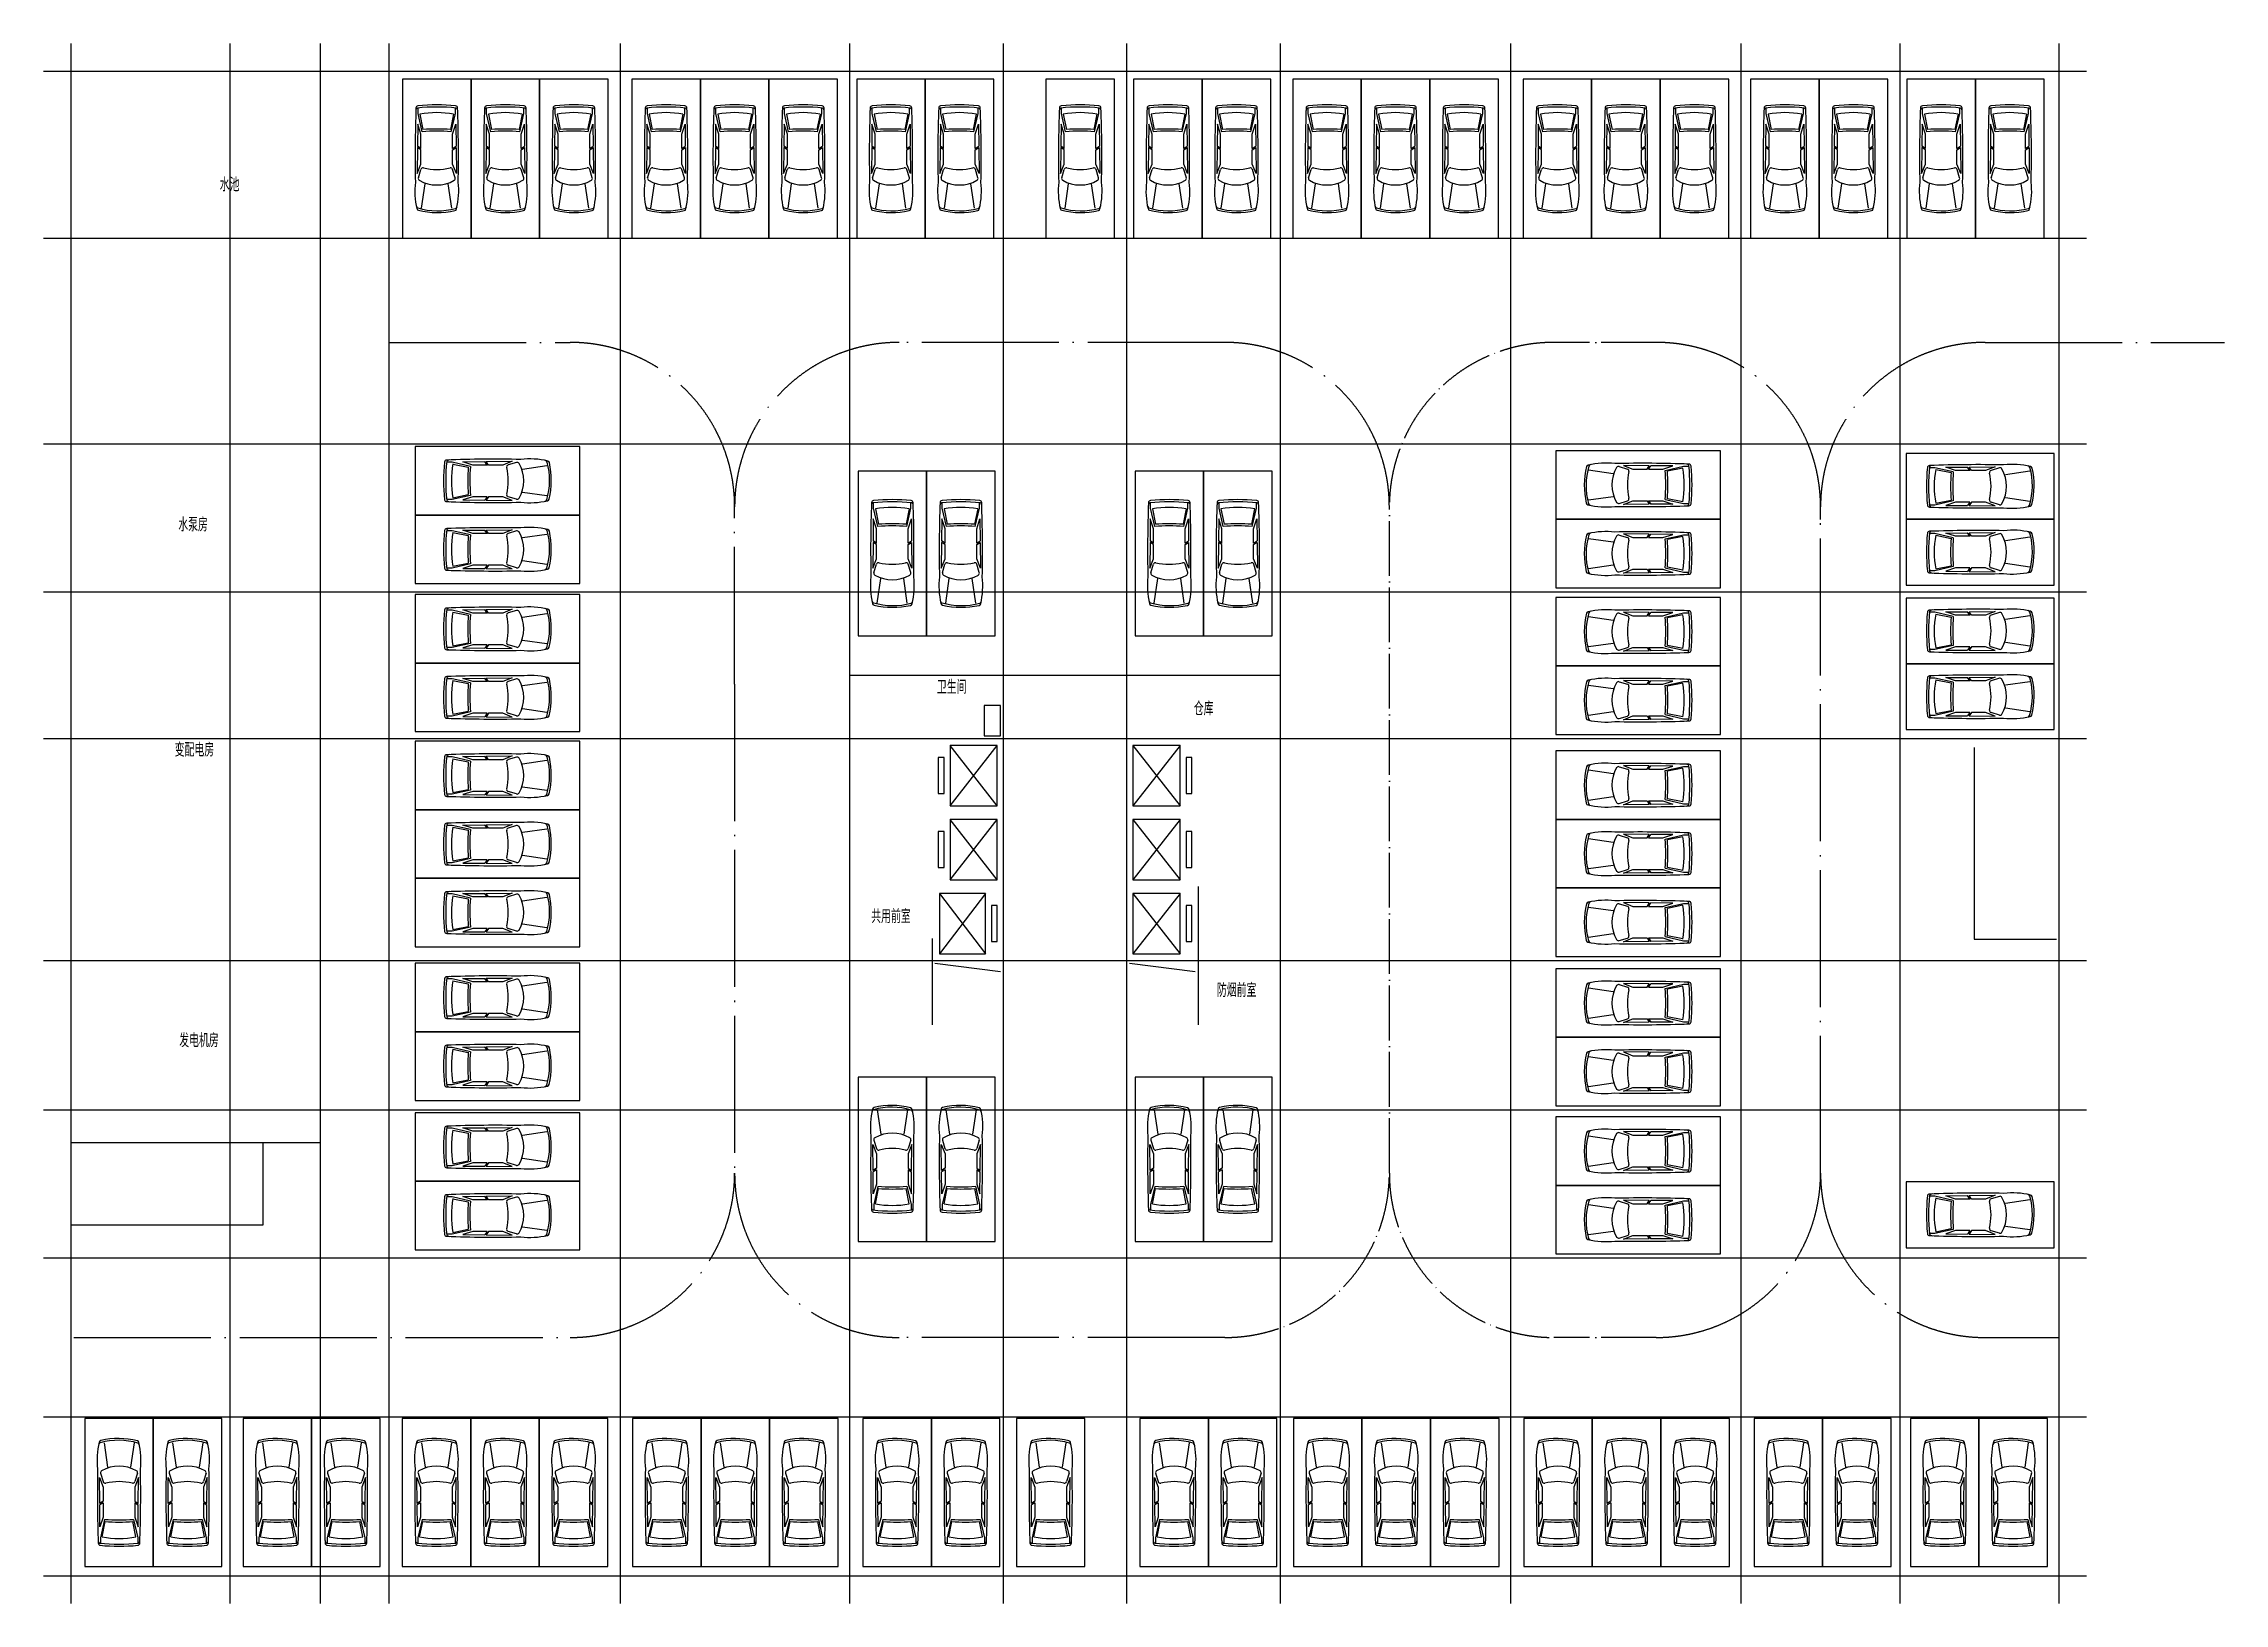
# Model space of a CAD drawing. Extents: x -12600 to 66927, y -12600 to 44300.
import ezdxf

# ---------------------------------------------------------------- set-up
doc = ezdxf.new("R2010")
doc.units = 0
doc.header["$LTSCALE"] = 1000
doc.header["$MEASUREMENT"] = 0
doc.linetypes.add('DOTE', pattern=[2.42, 2, -0.2, 0.02, -0.2])
doc.layers.add('DOTE', color=1, linetype='Continuous', plot=False)
doc.layers.add('roadline', color=93, linetype='DOTE', plot=False)
for name, color, linetype in [('EVTR', 2, 'Continuous'), ('hole', 50, 'Continuous'), ('LVTRY', 6, 'Continuous'), ('PKNG-TSRP', 83, 'Continuous'), ('Text', 7, 'Continuous')]:
    doc.layers.add(name, color=color, linetype=linetype)
doc.styles.get("Standard").update_dxf_attribs({"font": 'gbenor.shx', "bigfont": 'gbcbig.shx'})

# ---------------------------------------------------------------- blocks, each defined once
blk = doc.blocks.new('$车$00000001')
for p, q in [((-547, 1807, 0), (-416, 915, 0)), ((552, 1807, 0), (421, 915, 0)), ((-702, -406, 0), (-713, 540, 0)), ((-713, 540, 0), (-576, 195, 0)), ((-672, 697, 0), (-579, 391, 0)), ((-576, 195, 0), (-576, -323, 0)), ((715, 540, 0), (578, 195, 0)), ((578, 195, 0), (578, -323, 0)), ((672, 697, 0), (579, 391, 0)), ((703, -406, 0), (715, 540, 0)), ((-576, -323, 0), (-702, -406, 0)), ((-576, -378, 0), (-701, -460, 0)), ((-695, -1259, 0), (-701, -460, 0)), ((-576, -378, 0), (-576, -901, 0)), ((578, -323, 0), (703, -406, 0)), ((578, -378, 0), (703, -460, 0)), ((578, -378, 0), (578, -901, 0)), ((697, -1259, 0), (703, -460, 0)), ((-576, -901, 0), (-695, -1259, 0)), ((-526, -986, 0), (-680, -1654, 0)), ((-613, -1625, 0), (-502, -1066, 0)), ((615, -1625, 0), (504, -1066, 0)), ((530, -985, 0), (683, -1654, 0)), ((578, -901, 0), (697, -1259, 0)), ((-680, -1654, 0), (-680, -1837, 0)), ((683, -1654, 0), (683, -1837, 0))]:
    blk.add_line(p, q)
at = {"elevation": 0}
blk.add_lwpolyline([(-759, -1851, 0.370795), (-687, -1929, 0.050359), (687, -1929, 0.370794), (759, -1851, 0.013785), (781, 852, 0.086087), (726, 1821, 0.274876), (668, 1882, 0.115126), (-664, 1893, 0.278808), (-723, 1832, 0.08707), (-781, 852, 0.013785)], format="xyb", close=True, dxfattribs=at)
for centre, radius, start, end in [((-661, 1732, 0), 82.2, 107.81788, 168.39421), ((-21, -539, 0), 2441, 73.03471, 105.81411), ((664, 1718, 0), 82.2, 11.32486, 70.88258), ((0, -320, 0), 1277, 60.07742, 119.92258), ((-596, 720, 0), 78.6, 121.14552, 196.79837), ((-504, 414, 0), 78.6, 196.79837, 283.66308), ((0, -1777, 0), 2169, 77.06832, 102.93168), ((504, 414, 0), 78.6, 256.33692, 343.20163), ((596, 720, 0), 78.6, 343.20163, 58.85448), ((0, 5836, 0), 6842, 265.59188, 274.44072), ((0, 5792, 0), 6876, 265.79714, 274.20286), ((-643, -1747, 0), 121, 184.39871, 237.52881), ((0, 4897, 0), 6783, 264.01419, 275.98581), ((0, 1755, 0), 3436, 259.68972, 280.31028), ((643, -1747, 0), 121, 302.47119, 355.60129)]:
    blk.add_arc(centre, radius, start, end)

msp = doc.modelspace()

# ---------------------------------------------------------------- linework, layer by layer
at = {"layer": 'DOTE'}
for p, q in [((-11600, -12600), (-11600, 44300)), ((-5800, -12600), (-5800, 44300)), ((-2500, -12600), (-2500, 44300)), ((0, -12600), (0, 44300)), ((8438, -12600), (8438, 44300)), ((16800, -12600), (16800, 44300)), ((22400, -12600), (22400, 44300)), ((26900, -12600), (26900, 44300)), ((32500, -12600), (32500, 44300)), ((40900, -12600), (40900, 44300)), ((49300, -12600), (49300, 44300)), ((55100, -12600), (55100, 44300)), ((60900, -12600), (60900, 44300)), ((-12600, 43300), (61900, 43300)), ((-12600, 37200), (61900, 37200)), ((-12600, 29700), (61900, 29700)), ((-12600, 24300), (61900, 24300)), ((32500, 21250), (16800, 21250)), ((-12600, 18950), (61900, 18950)), ((57800, 18625), (57800, 11625)), ((29500, 13550), (29500, 8500)), ((19800, 11650), (19800, 8500)), ((57800, 11625), (60800, 11625)), ((-12600, 10850), (61900, 10850)), ((-12600, 5400), (61900, 5400)), ((-2500, 4200), (-11600, 4200)), ((-4600, 4200), (-4600, 1200)), ((-4600, 1200), (-11600, 1200)), ((-12600, 0), (61900, 0)), ((-12600, -5800), (61900, -5800)), ((-12600, -11600), (61900, -11600))]:
    msp.add_line(p, q, dxfattribs=at)
at = {"layer": 'EVTR'}
for p, q in [((22175, 18700), (20455, 18700)), ((20455, 18700), (20455, 16500)), ((20455, 16500), (22175, 18700)), ((22175, 16500), (20455, 18700)), ((22175, 16500), (22175, 18700)), ((28845, 18700), (27125, 18700)), ((27125, 18700), (27125, 16500)), ((28845, 18700), (27125, 16500)), ((27125, 18700), (28845, 16500)), ((28845, 16500), (28845, 18700)), ((20240, 18260), (20025, 18260)), ((20025, 18260), (20025, 16940)), ((20240, 16940), (20240, 18260)), ((29275, 18260), (29060, 18260)), ((29060, 18260), (29060, 16940)), ((29275, 16940), (29275, 18260)), ((20025, 16940), (20240, 16940)), ((29060, 16940), (29275, 16940)), ((20455, 16500), (22175, 16500)), ((22175, 16000), (20455, 16000)), ((20455, 16000), (20455, 13800)), ((20455, 13800), (22175, 16000)), ((22175, 13800), (20455, 16000)), ((22175, 13800), (22175, 16000)), ((27125, 16500), (28845, 16500)), ((28845, 16000), (27125, 16000)), ((27125, 16000), (27125, 13800)), ((28845, 16000), (27125, 13800)), ((27125, 16000), (28845, 13800)), ((28845, 13800), (28845, 16000)), ((20240, 15560), (20025, 15560)), ((20025, 15560), (20025, 14240)), ((20240, 14240), (20240, 15560)), ((29275, 15560), (29060, 15560)), ((29060, 15560), (29060, 14240)), ((29275, 14240), (29275, 15560)), ((20025, 14240), (20240, 14240)), ((20455, 13800), (22175, 13800)), ((27125, 13800), (28845, 13800)), ((29060, 14240), (29275, 14240)), ((21754, 13300), (20071, 13300)), ((20071, 13300), (20071, 11100)), ((21754, 13300), (20071, 11100)), ((20071, 13300), (21754, 11100)), ((21754, 11100), (21754, 13300)), ((22175, 12860), (21965, 12860)), ((21965, 12860), (21965, 11540)), ((22175, 11540), (22175, 12860)), ((28845, 13300), (27125, 13300)), ((27125, 13300), (27125, 11100)), ((28845, 13300), (27125, 11100)), ((27125, 13300), (28845, 11100)), ((28845, 11100), (28845, 13300)), ((29275, 12860), (29060, 12860)), ((29060, 12860), (29060, 11540)), ((29275, 11540), (29275, 12860)), ((21965, 11540), (22175, 11540)), ((29060, 11540), (29275, 11540)), ((20071, 11100), (21754, 11100)), ((27125, 11100), (28845, 11100))]:
    msp.add_line(p, q, dxfattribs=at)
at = {"layer": 'hole'}
for p, q in [((19900, 10750), (22300, 10450)), ((27000, 10750), (29400, 10450))]:
    msp.add_line(p, q, dxfattribs=at)
at = {"layer": 'LVTRY'}
msp.add_lwpolyline([(22300, 19050), (22300, 20150), (21700, 20150), (21700, 19050)], close=True, dxfattribs=at)
at = {"layer": 'PKNG-TSRP'}
for points in [[(2988, 43000), (488, 43000), (488, 37200), (2988, 37200)], [(5488, 43000), (2988, 43000), (2988, 37200), (5488, 37200)], [(7988, 43000), (5488, 43000), (5488, 37200), (7988, 37200)], [(11350, 43000), (8850, 43000), (8850, 37200), (11350, 37200)], [(13850, 43000), (11350, 43000), (11350, 37200), (13850, 37200)], [(16350, 43000), (13850, 43000), (13850, 37200), (16350, 37200)], [(19550, 43000), (17050, 43000), (17050, 37200), (19550, 37200)], [(22050, 43000), (19550, 43000), (19550, 37200), (22050, 37200)], [(26450, 43000), (23950, 43000), (23950, 37200), (26450, 37200)], [(29650, 43000), (27150, 43000), (27150, 37200), (29650, 37200)], [(32150, 43000), (29650, 43000), (29650, 37200), (32150, 37200)], [(35450, 43000), (32950, 43000), (32950, 37200), (35450, 37200)], [(37950, 43000), (35450, 43000), (35450, 37200), (37950, 37200)], [(40450, 43000), (37950, 43000), (37950, 37200), (40450, 37200)], [(43850, 43000), (41350, 43000), (41350, 37200), (43850, 37200)], [(46350, 43000), (43850, 43000), (43850, 37200), (46350, 37200)], [(48850, 43000), (46350, 43000), (46350, 37200), (48850, 37200)], [(52150, 43000), (49650, 43000), (49650, 37200), (52150, 37200)], [(54650, 43000), (52150, 43000), (52150, 37200), (54650, 37200)], [(57850, 43000), (55350, 43000), (55350, 37200), (57850, 37200)], [(60350, 43000), (57850, 43000), (57850, 37200), (60350, 37200)], [(950, 29600), (950, 27100), (6950, 27100), (6950, 29600)], [(48550, 26950), (48550, 29450), (42550, 29450), (42550, 26950)], [(19600, 28700), (17100, 28700), (17100, 22700), (19600, 22700)], [(22100, 28700), (19600, 28700), (19600, 22700), (22100, 22700)], [(29700, 28700), (27200, 28700), (27200, 22700), (29700, 22700)], [(32200, 28700), (29700, 28700), (29700, 22700), (32200, 22700)], [(55325, 29350), (55325, 26950), (60725, 26950), (60725, 29350)], [(950, 27100), (950, 24600), (6950, 24600), (6950, 27100)], [(48550, 24450), (48550, 26950), (42550, 26950), (42550, 24450)], [(55325, 26950), (55325, 24550), (60725, 24550), (60725, 26950)], [(950, 24200), (950, 21700), (6950, 21700), (6950, 24200)], [(48550, 21600), (48550, 24100), (42550, 24100), (42550, 21600)], [(55325, 24075), (55325, 21675), (60725, 21675), (60725, 24075)], [(950, 21700), (950, 19200), (6950, 19200), (6950, 21700)], [(48550, 19100), (48550, 21600), (42550, 21600), (42550, 19100)], [(55325, 21675), (55325, 19275), (60725, 19275), (60725, 21675)], [(950, 18850), (950, 16350), (6950, 16350), (6950, 18850)], [(48550, 16000), (48550, 18500), (42550, 18500), (42550, 16000)], [(950, 16350), (950, 13850), (6950, 13850), (6950, 16350)], [(48550, 13500), (48550, 16000), (42550, 16000), (42550, 13500)], [(950, 13850), (950, 11350), (6950, 11350), (6950, 13850)], [(48550, 11000), (48550, 13500), (42550, 13500), (42550, 11000)], [(950, 10750), (950, 8250), (6950, 8250), (6950, 10750)], [(48550, 8050), (48550, 10550), (42550, 10550), (42550, 8050)], [(950, 8250), (950, 5750), (6950, 5750), (6950, 8250)], [(48550, 5550), (48550, 8050), (42550, 8050), (42550, 5550)], [(17100, 600), (19600, 600), (19600, 6600), (17100, 6600)], [(19600, 600), (22100, 600), (22100, 6600), (19600, 6600)], [(27200, 600), (29700, 600), (29700, 6600), (27200, 6600)], [(29700, 600), (32200, 600), (32200, 6600), (29700, 6600)], [(950, 5300), (950, 2800), (6950, 2800), (6950, 5300)], [(48550, 2650), (48550, 5150), (42550, 5150), (42550, 2650)], [(950, 2800), (950, 300), (6950, 300), (6950, 2800)], [(48550, 150), (48550, 2650), (42550, 2650), (42550, 150)], [(55325, 2775), (55325, 375), (60725, 375), (60725, 2775)], [(-11100, -11250), (-8600, -11250), (-8600, -5850), (-11100, -5850)], [(-8600, -11250), (-6100, -11250), (-6100, -5850), (-8600, -5850)], [(-5325, -11250), (-2825, -11250), (-2825, -5850), (-5325, -5850)], [(-2825, -11250), (-325, -11250), (-325, -5850), (-2825, -5850)], [(475, -11250), (2975, -11250), (2975, -5850), (475, -5850)], [(2975, -11250), (5475, -11250), (5475, -5850), (2975, -5850)], [(5475, -11250), (7975, -11250), (7975, -5850), (5475, -5850)], [(8875, -11250), (11375, -11250), (11375, -5850), (8875, -5850)], [(11375, -11250), (13875, -11250), (13875, -5850), (11375, -5850)], [(13875, -11250), (16375, -11250), (16375, -5850), (13875, -5850)], [(17275, -11250), (19775, -11250), (19775, -5850), (17275, -5850)], [(19775, -11250), (22275, -11250), (22275, -5850), (19775, -5850)], [(22875, -11250), (25375, -11250), (25375, -5850), (22875, -5850)], [(27375, -11250), (29875, -11250), (29875, -5850), (27375, -5850)], [(29875, -11250), (32375, -11250), (32375, -5850), (29875, -5850)], [(32975, -11250), (35475, -11250), (35475, -5850), (32975, -5850)], [(35475, -11250), (37975, -11250), (37975, -5850), (35475, -5850)], [(37975, -11250), (40475, -11250), (40475, -5850), (37975, -5850)], [(41375, -11250), (43875, -11250), (43875, -5850), (41375, -5850)], [(43875, -11250), (46375, -11250), (46375, -5850), (43875, -5850)], [(46375, -11250), (48875, -11250), (48875, -5850), (46375, -5850)], [(49775, -11250), (52275, -11250), (52275, -5850), (49775, -5850)], [(52275, -11250), (54775, -11250), (54775, -5850), (52275, -5850)], [(55475, -11250), (57975, -11250), (57975, -5850), (55475, -5850)], [(57975, -11250), (60475, -11250), (60475, -5850), (57975, -5850)]]:
    msp.add_lwpolyline(points, close=True, dxfattribs=at)
at = {"layer": 'roadline', "ltscale": 2.5}
for p, q in [((0, 33400), (6600, 33400)), ((30475, 33400), (18600, 33400)), ((58200, 33400), (66927, 33400)), ((12600, 20938), (12600, 27400)), ((12600, 27400), (12600, 27400)), ((52200, 26938), (52200, 27400)), ((52200, 3100), (52200, 26938)), ((12600, 20938), (12600, 3100)), ((12600, 3100), (12600, 3100)), ((-11500, -2900), (6600, -2900)), ((30475, -2900), (18600, -2900)), ((58200, -2900), (60900, -2900))]:
    msp.add_line(p, q, dxfattribs=at)
at = {"layer": 'roadline'}
for p, q in [((46200, 33400), (42475, 33400)), ((36475, 3100), (36475, 27400)), ((46200, -2900), (42475, -2900))]:
    msp.add_line(p, q, dxfattribs=at)
at = {"layer": 'roadline', "ltscale": 2.5}
for centre, start, end in [((6600, 27400), 0, 90), ((18600, 27400), 90, 180), ((30475, 27400), 0, 90), ((46200, 27400), 0, 90), ((58200, 27400), 90, 180), ((6600, 3100), 270, 0), ((18600, 3100), 180, 270), ((46200, 3100), 270, 0), ((58200, 3100), 180, 270)]:
    msp.add_arc(centre, 6000, start, end, dxfattribs=at)
at = {"layer": 'roadline'}
for centre, start, end in [((42475, 27400), 90, 180), ((30475, 3100), 270, 0), ((42475, 3100), 180, 270)]:
    msp.add_arc(centre, 6000, start, end, dxfattribs=at)

# ---------------------------------------------------------------- block references
at = {"layer": 'PKNG-TSRP'}
for p, rotation in [((1738, 40100), 180.0000000000001), ((4238, 40100), 180.0000000000001), ((6738, 40100), 180.0000000000001), ((10100, 40100), 180.0000000000001), ((12600, 40100), 180.0000000000001), ((15100, 40100), 180.0000000000001), ((18300, 40100), 180.0000000000001), ((20800, 40100), 180.0000000000001), ((25200, 40100), 180.0000000000001), ((28400, 40100), 180.0000000000001), ((30900, 40100), 180.0000000000001), ((34200, 40100), 180.0000000000001), ((36700, 40100), 180.0000000000001), ((39200, 40100), 180.0000000000001), ((42600, 40100), 180.0000000000001), ((45100, 40100), 180.0000000000001), ((47600, 40100), 180.0000000000001), ((50900, 40100), 180.0000000000001), ((53400, 40100), 180.0000000000001), ((56600, 40100), 180.0000000000001), ((59100, 40100), 180.0000000000001), ((3950, 28350), 270), ((45550, 28200), 89.99999999999999), ((58025, 28150), 270), ((18350, 25700), 180), ((20850, 25700), 180), ((28450, 25700), 180), ((30950, 25700), 180), ((3950, 25850), 270), ((45550, 25700), 89.99999999999999), ((58025, 25750), 270), ((3950, 22950), 269.9999999999999), ((45550, 22850), 89.99999999999999), ((58025, 22875), 270), ((3950, 20450), 269.9999999999999), ((45550, 20350), 89.99999999999999), ((58025, 20475), 270), ((3950, 17600), 269.9999999999999), ((45550, 17250), 89.99999999999999), ((3950, 15100), 269.9999999999999), ((45550, 14750), 89.99999999999999), ((3950, 12600), 269.9999999999999), ((45550, 12250), 89.99999999999999), ((3950, 9500), 269.9999999999999), ((45550, 9300), 89.99999999999999), ((3950, 7000), 269.9999999999999), ((45550, 6800), 89.99999999999999), ((3950, 4050), 270), ((45550, 3900), 89.99999999999999), ((58025, 1575), 270), ((3950, 1550), 270), ((45550, 1400), 89.99999999999999)]:
    msp.add_blockref('$车$00000001', p, dxfattribs=dict(at, rotation=rotation))
for p in [(18350, 3600), (20850, 3600), (28450, 3600), (30950, 3600), (-9850, -8550), (-7350, -8550), (-4075, -8550), (-1575, -8550), (1725, -8550), (4225, -8550), (6725, -8550), (10125, -8550), (12625, -8550), (15125, -8550), (18525, -8550), (21025, -8550), (24125, -8550), (28625, -8550), (31125, -8550), (34225, -8550), (36725, -8550), (39225, -8550), (42625, -8550), (45125, -8550), (47625, -8550), (51025, -8550), (53525, -8550), (56725, -8550), (59225, -8550)]:
    msp.add_blockref('$车$00000001', p, dxfattribs=at)

# ---------------------------------------------------------------- texts
at = {"layer": 'Text', "char_height": 500, "attachment_point": 5}
for s, width, insert in [('水池', 4620.87, (-5817, 39159)), ('水泵房', 9100, (-7150, 26753)), ('卫生间', 1184.28, (20516, 20827)), ('仓库', 5400, (29704, 20038)), ('变配电房', 9000, (-7100, 18538)), ('共用前室', 3000, (18300, 12463)), ('防烟前室', 2800, (30907, 9769)), ('发电机房', 9130.11, (-6935, 7938))]:
    msp.add_mtext_dynamic_manual_height_columns(s, width=width, gutter_width=1750, heights=[0], dxfattribs=dict(at, insert=insert))

doc.saveas('drawing.dxf')
